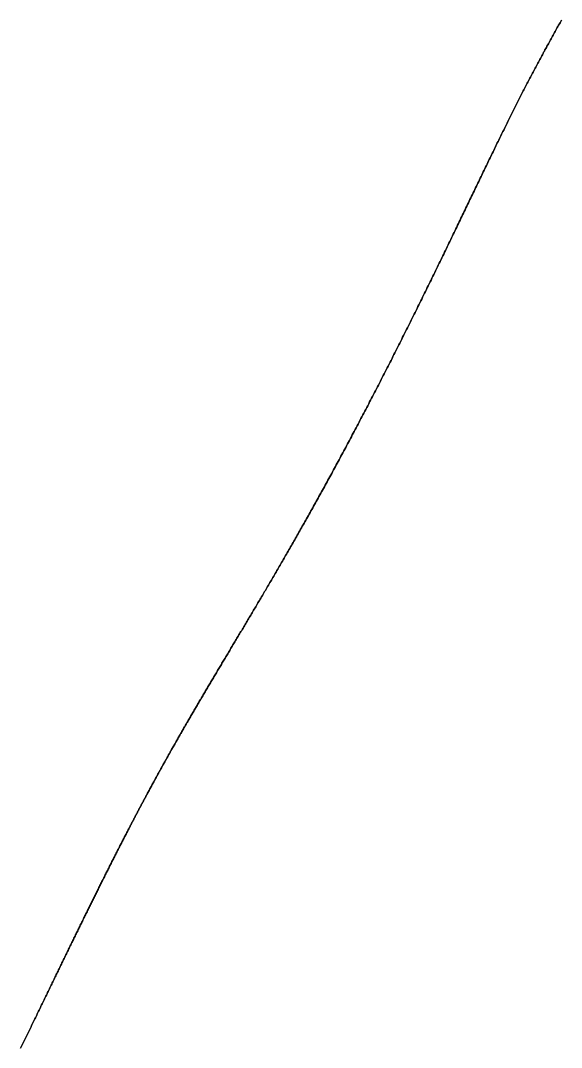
# Model space of a CAD drawing. Header units: inches. Extents: x 130170 to 284068, y 377793 to 804530.
# Drawn here: x 258469.3 to 258495.56, y 737367.66 to 737417.54 of the extents above; entities that cross this region are included whole.
import ezdxf

# ---------------------------------------------------------------- set-up
doc = ezdxf.new("R2010")
doc.units = ezdxf.units.IN
doc.header["$MEASUREMENT"] = 0
doc.layers.add('muni_il', color=7, linetype='Continuous')

msp = doc.modelspace()

# ---------------------------------------------------------------- linework, layer by layer
at = {"layer": 'muni_il'}
for points in [[(258469.301, 737367.623), (258469.333, 737367.69), (258469.366, 737367.756), (258469.398, 737367.822), (258469.43, 737367.888), (258469.462, 737367.954), (258469.494, 737368.019), (258469.526, 737368.085), (258469.558, 737368.15), (258469.59, 737368.215), (258469.621, 737368.28), (258469.653, 737368.344), (258469.684, 737368.409), (258469.716, 737368.473), (258469.747, 737368.537), (258469.778, 737368.601), (258469.809, 737368.665), (258469.84, 737368.729), (258469.871, 737368.792), (258469.902, 737368.856), (258469.932, 737368.919), (258469.963, 737368.982), (258469.993, 737369.045), (258470.024, 737369.107), (258470.054, 737369.17), (258470.084, 737369.232), (258470.114, 737369.294), (258470.144, 737369.356), (258470.174, 737369.418), (258470.204, 737369.48), (258470.234, 737369.541), (258470.264, 737369.603), (258470.293, 737369.664), (258470.323, 737369.725), (258470.352, 737369.786), (258470.382, 737369.846), (258470.411, 737369.907), (258470.44, 737369.968), (258470.47, 737370.028), (258470.499, 737370.088), (258470.528, 737370.148), (258470.557, 737370.208), (258470.585, 737370.267), (258470.614, 737370.327), (258470.643, 737370.386), (258470.672, 737370.445), (258470.7, 737370.504), (258470.729, 737370.563), (258470.757, 737370.622), (258470.785, 737370.681), (258470.814, 737370.739), (258470.842, 737370.797), (258470.87, 737370.856), (258470.898, 737370.914), (258470.926, 737370.972), (258470.954, 737371.029), (258470.982, 737371.087), (258471.01, 737371.144), (258471.037, 737371.202), (258471.065, 737371.259), (258471.093, 737371.316), (258471.12, 737371.373), (258471.148, 737371.43), (258471.175, 737371.486), (258471.203, 737371.543), (258471.23, 737371.599), (258471.257, 737371.655), (258471.284, 737371.711), (258471.311, 737371.767), (258471.339, 737371.823), (258471.366, 737371.879), (258471.392, 737371.934), (258471.419, 737371.99), (258471.446, 737372.045), (258471.473, 737372.1), (258471.5, 737372.155), (258471.526, 737372.21), (258471.553, 737372.265), (258471.58, 737372.32), (258471.606, 737372.374), (258471.632, 737372.429), (258471.659, 737372.483), (258471.685, 737372.537), (258471.711, 737372.591), (258471.738, 737372.645), (258471.764, 737372.699), (258471.79, 737372.752), (258471.816, 737372.806), (258471.842, 737372.859), (258471.868, 737372.912), (258471.894, 737372.966), (258471.92, 737373.019), (258471.946, 737373.071), (258471.971, 737373.124), (258471.997, 737373.177), (258472.023, 737373.23), (258472.048, 737373.282), (258472.074, 737373.334), (258472.1, 737373.387), (258472.125, 737373.439), (258472.151, 737373.491), (258472.176, 737373.542), (258472.201, 737373.594), (258472.227, 737373.646), (258472.252, 737373.697), (258472.277, 737373.749), (258472.302, 737373.8), (258472.327, 737373.851), (258472.352, 737373.902), (258472.377, 737373.953), (258472.402, 737374.004), (258472.427, 737374.055), (258472.452, 737374.105), (258472.477, 737374.156), (258472.502, 737374.206), (258472.527, 737374.257), (258472.551, 737374.307), (258472.576, 737374.357), (258472.601, 737374.407), (258472.625, 737374.457), (258472.65, 737374.507), (258472.674, 737374.556), (258472.699, 737374.606), (258472.723, 737374.655), (258472.748, 737374.705), (258472.772, 737374.754), (258472.796, 737374.803), (258472.821, 737374.852), (258472.845, 737374.901), (258472.869, 737374.95), (258472.893, 737374.999), (258472.917, 737375.047), (258472.941, 737375.096), (258472.965, 737375.144), (258472.989, 737375.193), (258473.013, 737375.241), (258473.037, 737375.289), (258473.061, 737375.337), (258473.085, 737375.385), (258473.109, 737375.433), (258473.133, 737375.48), (258473.157, 737375.528), (258473.18, 737375.576), (258473.204, 737375.623), (258473.228, 737375.67), (258473.251, 737375.718), (258473.275, 737375.765), (258473.298, 737375.812), (258473.322, 737375.859), (258473.345, 737375.906), (258473.369, 737375.953), (258473.392, 737376), (258473.416, 737376.046), (258473.439, 737376.093), (258473.462, 737376.139), (258473.486, 737376.186), (258473.509, 737376.232), (258473.532, 737376.278), (258473.555, 737376.324), (258473.579, 737376.37), (258473.602, 737376.416), (258473.625, 737376.462), (258473.648, 737376.508), (258473.671, 737376.554), (258473.694, 737376.599), (258473.717, 737376.645), (258473.74, 737376.69), (258473.763, 737376.736), (258473.786, 737376.781), (258473.809, 737376.826), (258473.832, 737376.871), (258473.855, 737376.916), (258473.877, 737376.961), (258473.9, 737377.006), (258473.923, 737377.051), (258473.946, 737377.096), (258473.969, 737377.141), (258473.991, 737377.185), (258474.014, 737377.23), (258474.037, 737377.274), (258474.059, 737377.319), (258474.082, 737377.363), (258474.105, 737377.408), (258474.127, 737377.452), (258474.15, 737377.496), (258474.172, 737377.54), (258474.195, 737377.584), (258474.218, 737377.628), (258474.24, 737377.672), (258474.263, 737377.716), (258474.285, 737377.76), (258474.308, 737377.803), (258474.33, 737377.847), (258474.352, 737377.891), (258474.375, 737377.934), (258474.397, 737377.978), (258474.42, 737378.021), (258474.442, 737378.064), (258474.465, 737378.108), (258474.487, 737378.151), (258474.509, 737378.194), (258474.532, 737378.237), (258474.554, 737378.28), (258474.576, 737378.324), (258474.599, 737378.367), (258474.621, 737378.409), (258474.643, 737378.453), (258474.666, 737378.495), (258474.688, 737378.538), (258474.71, 737378.581), (258474.733, 737378.624), (258474.755, 737378.667), (258474.777, 737378.709), (258474.799, 737378.752), (258474.822, 737378.794), (258474.844, 737378.837), (258474.866, 737378.879), (258474.889, 737378.922), (258474.911, 737378.965), (258474.933, 737379.007), (258474.956, 737379.049), (258474.978, 737379.092), (258475, 737379.134), (258475.023, 737379.176), (258475.045, 737379.219), (258475.067, 737379.261), (258475.09, 737379.303), (258475.112, 737379.345), (258475.134, 737379.387), (258475.157, 737379.43), (258475.179, 737379.472), (258475.202, 737379.514), (258475.224, 737379.556), (258475.246, 737379.598), (258475.269, 737379.64), (258475.291, 737379.682), (258475.314, 737379.724), (258475.336, 737379.766), (258475.359, 737379.808), (258475.381, 737379.85), (258475.404, 737379.892), (258475.426, 737379.934), (258475.449, 737379.976), (258475.471, 737380.018), (258475.494, 737380.06), (258475.516, 737380.102), (258475.539, 737380.144), (258475.562, 737380.186), (258475.584, 737380.228), (258475.607, 737380.27), (258475.63, 737380.312), (258475.652, 737380.354), (258475.675, 737380.396), (258475.698, 737380.438), (258475.721, 737380.48), (258475.743, 737380.522), (258475.766, 737380.564), (258475.789, 737380.606), (258475.812, 737380.648), (258475.835, 737380.69), (258475.858, 737380.732), (258475.881, 737380.774), (258475.904, 737380.816), (258475.927, 737380.858), (258475.95, 737380.9), (258475.973, 737380.943), (258475.996, 737380.985), (258476.02, 737381.027), (258476.043, 737381.069), (258476.066, 737381.111), (258476.089, 737381.154), (258476.113, 737381.196), (258476.136, 737381.238), (258476.159, 737381.28), (258476.183, 737381.323), (258476.206, 737381.365), (258476.23, 737381.407), (258476.253, 737381.45), (258476.277, 737381.492), (258476.301, 737381.535), (258476.324, 737381.577), (258476.348, 737381.62), (258476.372, 737381.663), (258476.396, 737381.705), (258476.42, 737381.748), (258476.443, 737381.791), (258476.467, 737381.833), (258476.491, 737381.876), (258476.515, 737381.919), (258476.54, 737381.962), (258476.564, 737382.005), (258476.588, 737382.048), (258476.612, 737382.091), (258476.636, 737382.134), (258476.661, 737382.177), (258476.685, 737382.22), (258476.709, 737382.263), (258476.734, 737382.307), (258476.759, 737382.35), (258476.783, 737382.393), (258476.808, 737382.437), (258476.832, 737382.48), (258476.857, 737382.524), (258476.882, 737382.567), (258476.907, 737382.611), (258476.932, 737382.655), (258476.957, 737382.698), (258476.982, 737382.742), (258477.007, 737382.786), (258477.032, 737382.83), (258477.057, 737382.874), (258477.082, 737382.918), (258477.108, 737382.962), (258477.133, 737383.007), (258477.159, 737383.051), (258477.184, 737383.095), (258477.21, 737383.14), (258477.235, 737383.184), (258477.261, 737383.229), (258477.287, 737383.273), (258477.312, 737383.318), (258477.338, 737383.363), (258477.364, 737383.408), (258477.39, 737383.452), (258477.416, 737383.498), (258477.442, 737383.543), (258477.469, 737383.588), (258477.495, 737383.633), (258477.521, 737383.678), (258477.548, 737383.724), (258477.574, 737383.769), (258477.601, 737383.815), (258477.627, 737383.86), (258477.654, 737383.906), (258477.68, 737383.952), (258477.707, 737383.998), (258477.734, 737384.044), (258477.761, 737384.09), (258477.788, 737384.136), (258477.815, 737384.182), (258477.842, 737384.229), (258477.869, 737384.275), (258477.897, 737384.322), (258477.924, 737384.368), (258477.952, 737384.415), (258477.979, 737384.462), (258478.007, 737384.509), (258478.034, 737384.556), (258478.062, 737384.603), (258478.09, 737384.65), (258478.118, 737384.697), (258478.145, 737384.745), (258478.173, 737384.792), (258478.202, 737384.84), (258478.23, 737384.887), (258478.258, 737384.935), (258478.286, 737384.983), (258478.315, 737385.031), (258478.343, 737385.079), (258478.372, 737385.127), (258478.4, 737385.176), (258478.429, 737385.224), (258478.458, 737385.273), (258478.487, 737385.322), (258478.515, 737385.37), (258478.544, 737385.419), (258478.574, 737385.468), (258478.603, 737385.517), (258478.632, 737385.567), (258478.661, 737385.616), (258478.691, 737385.666), (258478.72, 737385.715), (258478.75, 737385.765), (258478.779, 737385.815), (258478.809, 737385.865), (258478.839, 737385.915), (258478.869, 737385.965), (258478.899, 737386.015), (258478.929, 737386.066), (258478.959, 737386.116), (258478.989, 737386.167), (258479.019, 737386.218), (258479.05, 737386.269), (258479.08, 737386.32), (258479.111, 737386.371), (258479.141, 737386.423), (258479.172, 737386.474), (258479.203, 737386.526), (258479.234, 737386.578), (258479.265, 737386.63), (258479.296, 737386.682), (258479.327, 737386.734), (258479.358, 737386.786), (258479.39, 737386.839), (258479.421, 737386.892), (258479.453, 737386.944), (258479.484, 737386.997), (258479.516, 737387.05), (258479.548, 737387.104), (258479.58, 737387.157), (258479.611, 737387.211), (258479.643, 737387.264), (258479.676, 737387.318), (258479.708, 737387.372), (258479.74, 737387.426), (258479.772, 737387.481), (258479.805, 737387.535), (258479.838, 737387.59), (258479.87, 737387.645), (258479.903, 737387.7), (258479.936, 737387.755), (258479.969, 737387.81), (258480.002, 737387.866), (258480.035, 737387.921), (258480.068, 737387.977), (258480.102, 737388.033), (258480.135, 737388.089), (258480.169, 737388.146), (258480.202, 737388.202), (258480.236, 737388.259), (258480.27, 737388.316), (258480.304, 737388.373), (258480.338, 737388.43), (258480.372, 737388.488), (258480.406, 737388.545), (258480.441, 737388.603), (258480.475, 737388.661), (258480.51, 737388.719), (258480.544, 737388.778), (258480.579, 737388.836), (258480.614, 737388.895), (258480.649, 737388.954), (258480.684, 737389.013), (258480.719, 737389.072), (258480.754, 737389.132), (258480.789, 737389.192), (258480.825, 737389.251), (258480.86, 737389.312), (258480.896, 737389.372), (258480.932, 737389.433), (258480.967, 737389.493), (258481.003, 737389.554), (258481.039, 737389.616), (258481.076, 737389.677), (258481.112, 737389.739), (258481.148, 737389.801), (258481.185, 737389.863), (258481.221, 737389.925), (258481.258, 737389.987), (258481.295, 737390.05), (258481.332, 737390.113), (258481.368, 737390.176), (258481.406, 737390.24), (258481.443, 737390.303), (258481.48, 737390.367), (258481.518, 737390.431), (258481.555, 737390.496), (258481.593, 737390.56), (258481.63, 737390.625), (258481.668, 737390.69), (258481.706, 737390.755), (258481.744, 737390.821), (258481.783, 737390.886), (258481.821, 737390.952), (258481.859, 737391.019), (258481.898, 737391.085), (258481.936, 737391.152), (258481.975, 737391.219), (258482.014, 737391.286), (258482.053, 737391.353), (258482.092, 737391.421), (258482.131, 737391.489), (258482.17, 737391.557), (258482.21, 737391.626), (258482.249, 737391.694), (258482.289, 737391.763), (258482.328, 737391.833), (258482.368, 737391.902), (258482.408, 737391.972), (258482.448, 737392.042), (258482.488, 737392.112), (258482.529, 737392.182), (258482.569, 737392.253), (258482.61, 737392.324), (258482.65, 737392.395), (258482.691, 737392.467), (258482.732, 737392.539), (258482.772, 737392.611), (258482.814, 737392.683), (258482.855, 737392.756), (258482.896, 737392.829), (258482.937, 737392.902), (258482.979, 737392.975), (258483.02, 737393.049), (258483.062, 737393.123), (258483.104, 737393.197), (258483.146, 737393.271), (258483.188, 737393.346), (258483.23, 737393.421), (258483.272, 737393.496), (258483.314, 737393.572), (258483.357, 737393.647), (258483.399, 737393.724), (258483.442, 737393.8), (258483.484, 737393.876), (258483.527, 737393.953), (258483.57, 737394.03), (258483.613, 737394.108), (258483.656, 737394.185), (258483.699, 737394.263), (258483.743, 737394.341), (258483.786, 737394.42), (258483.83, 737394.499), (258483.873, 737394.578), (258483.917, 737394.657), (258483.961, 737394.736), (258484.005, 737394.816), (258484.048, 737394.896), (258484.093, 737394.976), (258484.137, 737395.057), (258484.181, 737395.138), (258484.225, 737395.219), (258484.27, 737395.3), (258484.314, 737395.382), (258484.359, 737395.464), (258484.404, 737395.546), (258484.448, 737395.628), (258484.493, 737395.711), (258484.538, 737395.793), (258484.583, 737395.876), (258484.628, 737395.96), (258484.673, 737396.043), (258484.719, 737396.127), (258484.764, 737396.211), (258484.81, 737396.296), (258484.855, 737396.38), (258484.901, 737396.465), (258484.946, 737396.55), (258484.992, 737396.635), (258485.038, 737396.72), (258485.084, 737396.806), (258485.13, 737396.892), (258485.176, 737396.978), (258485.222, 737397.065), (258485.268, 737397.151), (258485.314, 737397.238), (258485.36, 737397.325), (258485.406, 737397.412), (258485.453, 737397.5), (258485.499, 737397.587), (258485.546, 737397.675), (258485.592, 737397.763), (258485.639, 737397.851), (258485.685, 737397.94), (258485.732, 737398.028), (258485.779, 737398.117), (258485.825, 737398.206), (258485.872, 737398.295), (258485.919, 737398.385), (258485.966, 737398.474), (258486.013, 737398.564), (258486.06, 737398.654), (258486.107, 737398.744), (258486.154, 737398.834), (258486.201, 737398.924), (258486.248, 737399.015), (258486.295, 737399.106), (258486.342, 737399.196), (258486.389, 737399.287), (258486.436, 737399.378), (258486.483, 737399.47), (258486.531, 737399.561), (258486.578, 737399.653), (258486.625, 737399.744), (258486.672, 737399.836), (258486.72, 737399.928), (258486.767, 737400.02), (258486.814, 737400.112), (258486.861, 737400.204), (258486.908, 737400.296), (258486.956, 737400.389), (258487.003, 737400.481), (258487.05, 737400.573), (258487.097, 737400.666), (258487.145, 737400.759), (258487.192, 737400.852), (258487.239, 737400.944), (258487.286, 737401.037), (258487.333, 737401.13), (258487.38, 737401.223), (258487.428, 737401.317), (258487.475, 737401.41), (258487.522, 737401.503), (258487.569, 737401.596), (258487.616, 737401.689), (258487.663, 737401.783), (258487.71, 737401.876), (258487.757, 737401.969), (258487.804, 737402.062), (258487.85, 737402.156), (258487.897, 737402.249), (258487.944, 737402.342), (258487.991, 737402.436), (258488.037, 737402.529), (258488.084, 737402.623), (258488.13, 737402.716), (258488.177, 737402.809), (258488.223, 737402.902), (258488.27, 737402.995), (258488.316, 737403.089), (258488.362, 737403.182), (258488.409, 737403.275), (258488.455, 737403.368), (258488.501, 737403.461), (258488.547, 737403.554), (258488.593, 737403.647), (258488.638, 737403.739), (258488.684, 737403.832), (258488.73, 737403.924), (258488.776, 737404.017), (258488.821, 737404.11), (258488.866, 737404.202), (258488.912, 737404.294), (258488.957, 737404.386), (258489.002, 737404.478), (258489.047, 737404.57), (258489.092, 737404.662), (258489.137, 737404.754), (258489.182, 737404.845), (258489.227, 737404.936), (258489.271, 737405.028), (258489.316, 737405.119), (258489.36, 737405.21), (258489.405, 737405.3), (258489.449, 737405.391), (258489.493, 737405.482), (258489.537, 737405.572), (258489.581, 737405.662), (258489.625, 737405.752), (258489.668, 737405.842), (258489.712, 737405.932), (258489.755, 737406.021), (258489.799, 737406.11), (258489.842, 737406.2), (258489.885, 737406.288), (258489.928, 737406.377), (258489.971, 737406.466), (258490.014, 737406.554), (258490.056, 737406.642), (258490.099, 737406.73), (258490.141, 737406.818), (258490.183, 737406.905), (258490.226, 737406.992), (258490.268, 737407.079), (258490.309, 737407.166), (258490.351, 737407.252), (258490.393, 737407.339), (258490.434, 737407.425), (258490.475, 737407.511), (258490.517, 737407.596), (258490.558, 737407.681), (258490.599, 737407.766), (258490.64, 737407.851), (258490.68, 737407.936), (258490.721, 737408.02), (258490.761, 737408.104), (258490.802, 737408.188), (258490.842, 737408.272), (258490.882, 737408.355), (258490.922, 737408.438), (258490.962, 737408.521), (258491.001, 737408.603), (258491.041, 737408.685), (258491.08, 737408.767), (258491.119, 737408.849), (258491.158, 737408.93), (258491.197, 737409.011), (258491.236, 737409.092), (258491.275, 737409.172), (258491.314, 737409.252), (258491.352, 737409.332), (258491.39, 737409.412), (258491.428, 737409.491), (258491.466, 737409.571), (258491.504, 737409.649), (258491.542, 737409.728), (258491.58, 737409.806), (258491.617, 737409.884), (258491.655, 737409.961), (258491.692, 737410.039), (258491.729, 737410.116), (258491.766, 737410.193), (258491.803, 737410.269), (258491.84, 737410.345), (258491.876, 737410.421), (258491.913, 737410.497), (258491.949, 737410.572), (258491.985, 737410.647), (258492.021, 737410.722), (258492.057, 737410.796), (258492.093, 737410.87), (258492.129, 737410.944), (258492.165, 737411.018), (258492.2, 737411.091), (258492.236, 737411.164), (258492.271, 737411.236), (258492.306, 737411.309), (258492.341, 737411.381), (258492.376, 737411.453), (258492.411, 737411.524), (258492.446, 737411.596), (258492.48, 737411.667), (258492.515, 737411.737), (258492.55, 737411.808), (258492.584, 737411.878), (258492.618, 737411.948), (258492.652, 737412.018), (258492.686, 737412.087), (258492.72, 737412.156), (258492.754, 737412.225), (258492.788, 737412.294), (258492.822, 737412.362), (258492.855, 737412.43), (258492.889, 737412.498), (258492.922, 737412.566), (258492.955, 737412.633), (258492.989, 737412.7), (258493.022, 737412.767), (258493.055, 737412.833), (258493.088, 737412.9), (258493.121, 737412.966), (258493.154, 737413.032), (258493.187, 737413.098), (258493.219, 737413.163), (258493.252, 737413.229), (258493.285, 737413.294), (258493.317, 737413.358), (258493.35, 737413.423), (258493.382, 737413.488), (258493.415, 737413.552), (258493.447, 737413.616), (258493.479, 737413.68), (258493.512, 737413.743), (258493.544, 737413.807), (258493.576, 737413.87), (258493.608, 737413.933), (258493.64, 737413.996), (258493.672, 737414.059), (258493.705, 737414.121), (258493.736, 737414.184), (258493.769, 737414.246), (258493.8, 737414.308), (258493.832, 737414.37), (258493.864, 737414.432), (258493.896, 737414.494), (258493.928, 737414.555), (258493.96, 737414.616), (258493.992, 737414.678), (258494.024, 737414.739), (258494.055, 737414.8), (258494.087, 737414.861), (258494.119, 737414.921), (258494.151, 737414.982), (258494.183, 737415.043), (258494.215, 737415.103), (258494.247, 737415.164), (258494.279, 737415.224), (258494.31, 737415.284), (258494.342, 737415.344), (258494.374, 737415.405), (258494.406, 737415.465), (258494.438, 737415.524), (258494.47, 737415.584), (258494.502, 737415.644), (258494.534, 737415.704), (258494.567, 737415.764), (258494.599, 737415.823), (258494.631, 737415.883), (258494.663, 737415.943), (258494.695, 737416.002), (258494.728, 737416.062), (258494.76, 737416.122), (258494.793, 737416.181), (258494.825, 737416.241), (258494.857, 737416.3), (258494.89, 737416.36), (258494.923, 737416.419), (258494.956, 737416.479), (258494.988, 737416.539), (258495.021, 737416.598), (258495.054, 737416.658), (258495.087, 737416.718), (258495.12, 737416.777), (258495.153, 737416.837), (258495.187, 737416.897), (258495.22, 737416.957), (258495.254, 737417.017), (258495.287, 737417.077), (258495.321, 737417.137), (258495.354, 737417.197), (258495.388, 737417.258), (258495.422, 737417.318), (258495.456, 737417.378), (258495.49, 737417.439), (258495.524, 737417.5), (258495.559, 737417.561)], [(258495.559, 737417.561), (258495.524, 737417.5), (258495.49, 737417.439), (258495.456, 737417.378), (258495.422, 737417.318), (258495.388, 737417.258), (258495.354, 737417.197), (258495.321, 737417.137), (258495.287, 737417.077), (258495.254, 737417.017), (258495.22, 737416.957), (258495.187, 737416.897), (258495.153, 737416.837), (258495.12, 737416.777), (258495.087, 737416.718), (258495.054, 737416.658), (258495.021, 737416.598), (258494.988, 737416.539), (258494.956, 737416.479), (258494.923, 737416.419), (258494.89, 737416.36), (258494.857, 737416.3), (258494.825, 737416.241), (258494.793, 737416.181), (258494.76, 737416.122), (258494.728, 737416.062), (258494.695, 737416.002), (258494.663, 737415.943), (258494.631, 737415.883), (258494.599, 737415.823), (258494.567, 737415.764), (258494.534, 737415.704), (258494.502, 737415.644), (258494.47, 737415.584), (258494.438, 737415.524), (258494.406, 737415.465), (258494.374, 737415.405), (258494.342, 737415.344), (258494.31, 737415.284), (258494.279, 737415.224), (258494.247, 737415.164), (258494.215, 737415.103), (258494.183, 737415.043), (258494.151, 737414.982), (258494.119, 737414.921), (258494.087, 737414.861), (258494.055, 737414.8), (258494.024, 737414.739), (258493.992, 737414.678), (258493.96, 737414.616), (258493.928, 737414.555), (258493.896, 737414.494), (258493.864, 737414.432), (258493.832, 737414.37), (258493.8, 737414.308), (258493.769, 737414.246), (258493.736, 737414.184), (258493.705, 737414.121), (258493.672, 737414.059), (258493.64, 737413.996), (258493.608, 737413.933), (258493.576, 737413.87), (258493.544, 737413.807), (258493.512, 737413.743), (258493.479, 737413.68), (258493.447, 737413.616), (258493.415, 737413.552), (258493.382, 737413.488), (258493.35, 737413.423), (258493.317, 737413.358), (258493.285, 737413.294), (258493.252, 737413.229), (258493.219, 737413.163), (258493.187, 737413.098), (258493.154, 737413.032), (258493.121, 737412.966), (258493.088, 737412.9), (258493.055, 737412.833), (258493.022, 737412.767), (258492.989, 737412.7), (258492.955, 737412.633), (258492.922, 737412.566), (258492.889, 737412.498), (258492.855, 737412.43), (258492.822, 737412.362), (258492.788, 737412.294), (258492.754, 737412.225), (258492.72, 737412.156), (258492.686, 737412.087), (258492.652, 737412.018), (258492.618, 737411.948), (258492.584, 737411.878), (258492.55, 737411.808), (258492.515, 737411.737), (258492.48, 737411.667), (258492.446, 737411.596), (258492.411, 737411.524), (258492.376, 737411.453), (258492.341, 737411.381), (258492.306, 737411.309), (258492.271, 737411.236), (258492.236, 737411.164), (258492.2, 737411.091), (258492.165, 737411.018), (258492.129, 737410.944), (258492.093, 737410.87), (258492.057, 737410.796), (258492.021, 737410.722), (258491.985, 737410.647), (258491.949, 737410.572), (258491.913, 737410.497), (258491.876, 737410.421), (258491.84, 737410.345), (258491.803, 737410.269), (258491.766, 737410.193), (258491.729, 737410.116), (258491.692, 737410.039), (258491.655, 737409.961), (258491.617, 737409.884), (258491.58, 737409.806), (258491.542, 737409.728), (258491.504, 737409.649), (258491.466, 737409.571), (258491.428, 737409.491), (258491.39, 737409.412), (258491.352, 737409.332), (258491.314, 737409.252), (258491.275, 737409.172), (258491.236, 737409.092), (258491.197, 737409.011), (258491.158, 737408.93), (258491.119, 737408.849), (258491.08, 737408.767), (258491.041, 737408.685), (258491.001, 737408.603), (258490.962, 737408.521), (258490.922, 737408.438), (258490.882, 737408.355), (258490.842, 737408.272), (258490.802, 737408.188), (258490.761, 737408.104), (258490.721, 737408.02), (258490.68, 737407.936), (258490.64, 737407.851), (258490.599, 737407.766), (258490.558, 737407.681), (258490.517, 737407.596), (258490.475, 737407.511), (258490.434, 737407.425), (258490.393, 737407.339), (258490.351, 737407.252), (258490.309, 737407.166), (258490.268, 737407.079), (258490.226, 737406.992), (258490.183, 737406.905), (258490.141, 737406.818), (258490.099, 737406.73), (258490.056, 737406.642), (258490.014, 737406.554), (258489.971, 737406.466), (258489.928, 737406.377), (258489.885, 737406.288), (258489.842, 737406.2), (258489.799, 737406.11), (258489.755, 737406.021), (258489.712, 737405.932), (258489.668, 737405.842), (258489.625, 737405.752), (258489.581, 737405.662), (258489.537, 737405.572), (258489.493, 737405.482), (258489.449, 737405.391), (258489.405, 737405.3), (258489.36, 737405.21), (258489.316, 737405.119), (258489.271, 737405.028), (258489.227, 737404.936), (258489.182, 737404.845), (258489.137, 737404.754), (258489.092, 737404.662), (258489.047, 737404.57), (258489.002, 737404.478), (258488.957, 737404.386), (258488.912, 737404.294), (258488.866, 737404.202), (258488.821, 737404.11), (258488.776, 737404.017), (258488.73, 737403.924), (258488.684, 737403.832), (258488.638, 737403.739), (258488.593, 737403.647), (258488.547, 737403.554), (258488.501, 737403.461), (258488.455, 737403.368), (258488.409, 737403.275), (258488.362, 737403.182), (258488.316, 737403.089), (258488.27, 737402.995), (258488.223, 737402.902), (258488.177, 737402.809), (258488.13, 737402.716), (258488.084, 737402.623), (258488.037, 737402.529), (258487.991, 737402.436), (258487.944, 737402.342), (258487.897, 737402.249), (258487.85, 737402.156), (258487.804, 737402.062), (258487.757, 737401.969), (258487.71, 737401.876), (258487.663, 737401.783), (258487.616, 737401.689), (258487.569, 737401.596), (258487.522, 737401.503), (258487.475, 737401.41), (258487.428, 737401.317), (258487.38, 737401.223), (258487.333, 737401.13), (258487.286, 737401.037), (258487.239, 737400.944), (258487.192, 737400.852), (258487.145, 737400.759), (258487.097, 737400.666), (258487.05, 737400.573), (258487.003, 737400.481), (258486.956, 737400.389), (258486.908, 737400.296), (258486.861, 737400.204), (258486.814, 737400.112), (258486.767, 737400.02), (258486.72, 737399.928), (258486.672, 737399.836), (258486.625, 737399.744), (258486.578, 737399.653), (258486.531, 737399.561), (258486.483, 737399.47), (258486.436, 737399.378), (258486.389, 737399.287), (258486.342, 737399.196), (258486.295, 737399.106), (258486.248, 737399.015), (258486.201, 737398.924), (258486.154, 737398.834), (258486.107, 737398.744), (258486.06, 737398.654), (258486.013, 737398.564), (258485.966, 737398.474), (258485.919, 737398.385), (258485.872, 737398.295), (258485.825, 737398.206), (258485.779, 737398.117), (258485.732, 737398.028), (258485.685, 737397.94), (258485.639, 737397.851), (258485.592, 737397.763), (258485.546, 737397.675), (258485.499, 737397.587), (258485.453, 737397.5), (258485.406, 737397.412), (258485.36, 737397.325), (258485.314, 737397.238), (258485.268, 737397.151), (258485.222, 737397.065), (258485.176, 737396.978), (258485.13, 737396.892), (258485.084, 737396.806), (258485.038, 737396.72), (258484.992, 737396.635), (258484.946, 737396.55), (258484.901, 737396.465), (258484.855, 737396.38), (258484.81, 737396.296), (258484.764, 737396.211), (258484.719, 737396.127), (258484.673, 737396.043), (258484.628, 737395.96), (258484.583, 737395.876), (258484.538, 737395.793), (258484.493, 737395.711), (258484.448, 737395.628), (258484.404, 737395.546), (258484.359, 737395.464), (258484.314, 737395.382), (258484.27, 737395.3), (258484.225, 737395.219), (258484.181, 737395.138), (258484.137, 737395.057), (258484.093, 737394.976), (258484.048, 737394.896), (258484.005, 737394.816), (258483.961, 737394.736), (258483.917, 737394.657), (258483.873, 737394.578), (258483.83, 737394.499), (258483.786, 737394.42), (258483.743, 737394.341), (258483.699, 737394.263), (258483.656, 737394.185), (258483.613, 737394.108), (258483.57, 737394.03), (258483.527, 737393.953), (258483.484, 737393.876), (258483.442, 737393.8), (258483.399, 737393.724), (258483.357, 737393.647), (258483.314, 737393.572), (258483.272, 737393.496), (258483.23, 737393.421), (258483.188, 737393.346), (258483.146, 737393.271), (258483.104, 737393.197), (258483.062, 737393.123), (258483.02, 737393.049), (258482.979, 737392.975), (258482.937, 737392.902), (258482.896, 737392.829), (258482.855, 737392.756), (258482.814, 737392.683), (258482.772, 737392.611), (258482.732, 737392.539), (258482.691, 737392.467), (258482.65, 737392.395), (258482.61, 737392.324), (258482.569, 737392.253), (258482.529, 737392.182), (258482.488, 737392.112), (258482.448, 737392.042), (258482.408, 737391.972), (258482.368, 737391.902), (258482.328, 737391.833), (258482.289, 737391.763), (258482.249, 737391.694), (258482.21, 737391.626), (258482.17, 737391.557), (258482.131, 737391.489), (258482.092, 737391.421), (258482.053, 737391.353), (258482.014, 737391.286), (258481.975, 737391.219), (258481.936, 737391.152), (258481.898, 737391.085), (258481.859, 737391.019), (258481.821, 737390.952), (258481.783, 737390.886), (258481.744, 737390.821), (258481.706, 737390.755), (258481.668, 737390.69), (258481.63, 737390.625), (258481.593, 737390.56), (258481.555, 737390.496), (258481.518, 737390.431), (258481.48, 737390.367), (258481.443, 737390.303), (258481.406, 737390.24), (258481.368, 737390.176), (258481.332, 737390.113), (258481.295, 737390.05), (258481.258, 737389.987), (258481.221, 737389.925), (258481.185, 737389.863), (258481.148, 737389.801), (258481.112, 737389.739), (258481.076, 737389.677), (258481.039, 737389.616), (258481.003, 737389.554), (258480.967, 737389.493), (258480.932, 737389.433), (258480.896, 737389.372), (258480.86, 737389.312), (258480.825, 737389.251), (258480.789, 737389.192), (258480.754, 737389.132), (258480.719, 737389.072), (258480.684, 737389.013), (258480.649, 737388.954), (258480.614, 737388.895), (258480.579, 737388.836), (258480.544, 737388.778), (258480.51, 737388.719), (258480.475, 737388.661), (258480.441, 737388.603), (258480.406, 737388.545), (258480.372, 737388.488), (258480.338, 737388.43), (258480.304, 737388.373), (258480.27, 737388.316), (258480.236, 737388.259), (258480.202, 737388.202), (258480.169, 737388.146), (258480.135, 737388.089), (258480.102, 737388.033), (258480.068, 737387.977), (258480.035, 737387.921), (258480.002, 737387.866), (258479.969, 737387.81), (258479.936, 737387.755), (258479.903, 737387.7), (258479.87, 737387.645), (258479.838, 737387.59), (258479.805, 737387.535), (258479.772, 737387.481), (258479.74, 737387.426), (258479.708, 737387.372), (258479.676, 737387.318), (258479.643, 737387.264), (258479.611, 737387.211), (258479.58, 737387.157), (258479.548, 737387.104), (258479.516, 737387.05), (258479.484, 737386.997), (258479.453, 737386.944), (258479.421, 737386.892), (258479.39, 737386.839), (258479.358, 737386.786), (258479.327, 737386.734), (258479.296, 737386.682), (258479.265, 737386.63), (258479.234, 737386.578), (258479.203, 737386.526), (258479.172, 737386.474), (258479.141, 737386.423), (258479.111, 737386.371), (258479.08, 737386.32), (258479.05, 737386.269), (258479.019, 737386.218), (258478.989, 737386.167), (258478.959, 737386.116), (258478.929, 737386.066), (258478.899, 737386.015), (258478.869, 737385.965), (258478.839, 737385.915), (258478.809, 737385.865), (258478.779, 737385.815), (258478.75, 737385.765), (258478.72, 737385.715), (258478.691, 737385.666), (258478.661, 737385.616), (258478.632, 737385.567), (258478.603, 737385.517), (258478.574, 737385.468), (258478.544, 737385.419), (258478.515, 737385.37), (258478.487, 737385.322), (258478.458, 737385.273), (258478.429, 737385.224), (258478.4, 737385.176), (258478.372, 737385.127), (258478.343, 737385.079), (258478.315, 737385.031), (258478.286, 737384.983), (258478.258, 737384.935), (258478.23, 737384.887), (258478.202, 737384.84), (258478.173, 737384.792), (258478.145, 737384.745), (258478.118, 737384.697), (258478.09, 737384.65), (258478.062, 737384.603), (258478.034, 737384.556), (258478.007, 737384.509), (258477.979, 737384.462), (258477.952, 737384.415), (258477.924, 737384.368), (258477.897, 737384.322), (258477.869, 737384.275), (258477.842, 737384.229), (258477.815, 737384.182), (258477.788, 737384.136), (258477.761, 737384.09), (258477.734, 737384.044), (258477.707, 737383.998), (258477.68, 737383.952), (258477.654, 737383.906), (258477.627, 737383.86), (258477.601, 737383.815), (258477.574, 737383.769), (258477.548, 737383.724), (258477.521, 737383.678), (258477.495, 737383.633), (258477.469, 737383.588), (258477.442, 737383.543), (258477.416, 737383.498), (258477.39, 737383.452), (258477.364, 737383.408), (258477.338, 737383.363), (258477.312, 737383.318), (258477.287, 737383.273), (258477.261, 737383.229), (258477.235, 737383.184), (258477.21, 737383.14), (258477.184, 737383.095), (258477.159, 737383.051), (258477.133, 737383.007), (258477.108, 737382.962), (258477.082, 737382.918), (258477.057, 737382.874), (258477.032, 737382.83), (258477.007, 737382.786), (258476.982, 737382.742), (258476.957, 737382.698), (258476.932, 737382.655), (258476.907, 737382.611), (258476.882, 737382.567), (258476.857, 737382.524), (258476.832, 737382.48), (258476.808, 737382.437), (258476.783, 737382.393), (258476.759, 737382.35), (258476.734, 737382.307), (258476.709, 737382.263), (258476.685, 737382.22), (258476.661, 737382.177), (258476.636, 737382.134), (258476.612, 737382.091), (258476.588, 737382.048), (258476.564, 737382.005), (258476.54, 737381.962), (258476.515, 737381.919), (258476.491, 737381.876), (258476.467, 737381.833), (258476.443, 737381.791), (258476.42, 737381.748), (258476.396, 737381.705), (258476.372, 737381.663), (258476.348, 737381.62), (258476.324, 737381.577), (258476.301, 737381.535), (258476.277, 737381.492), (258476.253, 737381.45), (258476.23, 737381.407), (258476.206, 737381.365), (258476.183, 737381.323), (258476.159, 737381.28), (258476.136, 737381.238), (258476.113, 737381.196), (258476.089, 737381.154), (258476.066, 737381.111), (258476.043, 737381.069), (258476.02, 737381.027), (258475.996, 737380.985), (258475.973, 737380.943), (258475.95, 737380.9), (258475.927, 737380.858), (258475.904, 737380.816), (258475.881, 737380.774), (258475.858, 737380.732), (258475.835, 737380.69), (258475.812, 737380.648), (258475.789, 737380.606), (258475.766, 737380.564), (258475.743, 737380.522), (258475.721, 737380.48), (258475.698, 737380.438), (258475.675, 737380.396), (258475.652, 737380.354), (258475.63, 737380.312), (258475.607, 737380.27), (258475.584, 737380.228), (258475.562, 737380.186), (258475.539, 737380.144), (258475.516, 737380.102), (258475.494, 737380.06), (258475.471, 737380.018), (258475.449, 737379.976), (258475.426, 737379.934), (258475.404, 737379.892), (258475.381, 737379.85), (258475.359, 737379.808), (258475.336, 737379.766), (258475.314, 737379.724), (258475.291, 737379.682), (258475.269, 737379.64), (258475.246, 737379.598), (258475.224, 737379.556), (258475.202, 737379.514), (258475.179, 737379.472), (258475.157, 737379.43), (258475.134, 737379.387), (258475.112, 737379.345), (258475.09, 737379.303), (258475.067, 737379.261), (258475.045, 737379.219), (258475.023, 737379.176), (258475, 737379.134), (258474.978, 737379.092), (258474.956, 737379.049), (258474.933, 737379.007), (258474.911, 737378.965), (258474.889, 737378.922), (258474.866, 737378.879), (258474.844, 737378.837), (258474.822, 737378.794), (258474.799, 737378.752), (258474.777, 737378.709), (258474.755, 737378.667), (258474.733, 737378.624), (258474.71, 737378.581), (258474.688, 737378.538), (258474.666, 737378.495), (258474.643, 737378.453), (258474.621, 737378.409), (258474.599, 737378.367), (258474.576, 737378.324), (258474.554, 737378.28), (258474.532, 737378.237), (258474.509, 737378.194), (258474.487, 737378.151), (258474.465, 737378.108), (258474.442, 737378.064), (258474.42, 737378.021), (258474.397, 737377.978), (258474.375, 737377.934), (258474.352, 737377.891), (258474.33, 737377.847), (258474.308, 737377.803), (258474.285, 737377.76), (258474.263, 737377.716), (258474.24, 737377.672), (258474.218, 737377.628), (258474.195, 737377.584), (258474.172, 737377.54), (258474.15, 737377.496), (258474.127, 737377.452), (258474.105, 737377.408), (258474.082, 737377.363), (258474.059, 737377.319), (258474.037, 737377.274), (258474.014, 737377.23), (258473.991, 737377.185), (258473.969, 737377.141), (258473.946, 737377.096), (258473.923, 737377.051), (258473.9, 737377.006), (258473.877, 737376.961), (258473.855, 737376.916), (258473.832, 737376.871), (258473.809, 737376.826), (258473.786, 737376.781), (258473.763, 737376.736), (258473.74, 737376.69), (258473.717, 737376.645), (258473.694, 737376.599), (258473.671, 737376.554), (258473.648, 737376.508), (258473.625, 737376.462), (258473.602, 737376.416), (258473.579, 737376.37), (258473.555, 737376.324), (258473.532, 737376.278), (258473.509, 737376.232), (258473.486, 737376.186), (258473.462, 737376.139), (258473.439, 737376.093), (258473.416, 737376.046), (258473.392, 737376), (258473.369, 737375.953), (258473.345, 737375.906), (258473.322, 737375.859), (258473.298, 737375.812), (258473.275, 737375.765), (258473.251, 737375.718), (258473.228, 737375.67), (258473.204, 737375.623), (258473.18, 737375.576), (258473.157, 737375.528), (258473.133, 737375.48), (258473.109, 737375.433), (258473.085, 737375.385), (258473.061, 737375.337), (258473.037, 737375.289), (258473.013, 737375.241), (258472.989, 737375.193), (258472.965, 737375.144), (258472.941, 737375.096), (258472.917, 737375.047), (258472.893, 737374.999), (258472.869, 737374.95), (258472.845, 737374.901), (258472.821, 737374.852), (258472.796, 737374.803), (258472.772, 737374.754), (258472.748, 737374.705), (258472.723, 737374.655), (258472.699, 737374.606), (258472.674, 737374.556), (258472.65, 737374.507), (258472.625, 737374.457), (258472.601, 737374.407), (258472.576, 737374.357), (258472.551, 737374.307), (258472.527, 737374.257), (258472.502, 737374.206), (258472.477, 737374.156), (258472.452, 737374.105), (258472.427, 737374.055), (258472.402, 737374.004), (258472.377, 737373.953), (258472.352, 737373.902), (258472.327, 737373.851), (258472.302, 737373.8), (258472.277, 737373.749), (258472.252, 737373.697), (258472.227, 737373.646), (258472.201, 737373.594), (258472.176, 737373.542), (258472.151, 737373.491), (258472.125, 737373.439), (258472.1, 737373.387), (258472.074, 737373.334), (258472.048, 737373.282), (258472.023, 737373.23), (258471.997, 737373.177), (258471.971, 737373.124), (258471.946, 737373.071), (258471.92, 737373.019), (258471.894, 737372.966), (258471.868, 737372.912), (258471.842, 737372.859), (258471.816, 737372.806), (258471.79, 737372.752), (258471.764, 737372.699), (258471.738, 737372.645), (258471.711, 737372.591), (258471.685, 737372.537), (258471.659, 737372.483), (258471.632, 737372.429), (258471.606, 737372.374), (258471.58, 737372.32), (258471.553, 737372.265), (258471.526, 737372.21), (258471.5, 737372.155), (258471.473, 737372.1), (258471.446, 737372.045), (258471.419, 737371.99), (258471.392, 737371.934), (258471.366, 737371.879), (258471.339, 737371.823), (258471.311, 737371.767), (258471.284, 737371.711), (258471.257, 737371.655), (258471.23, 737371.599), (258471.203, 737371.543), (258471.175, 737371.486), (258471.148, 737371.43), (258471.12, 737371.373), (258471.093, 737371.316), (258471.065, 737371.259), (258471.037, 737371.202), (258471.01, 737371.144), (258470.982, 737371.087), (258470.954, 737371.029), (258470.926, 737370.972), (258470.898, 737370.914), (258470.87, 737370.856), (258470.842, 737370.797), (258470.814, 737370.739), (258470.785, 737370.681), (258470.757, 737370.622), (258470.729, 737370.563), (258470.7, 737370.504), (258470.672, 737370.445), (258470.643, 737370.386), (258470.614, 737370.327), (258470.585, 737370.267), (258470.557, 737370.208), (258470.528, 737370.148), (258470.499, 737370.088), (258470.47, 737370.028), (258470.44, 737369.968), (258470.411, 737369.907), (258470.382, 737369.846), (258470.352, 737369.786), (258470.323, 737369.725), (258470.293, 737369.664), (258470.264, 737369.603), (258470.234, 737369.541), (258470.204, 737369.48), (258470.174, 737369.418), (258470.144, 737369.356), (258470.114, 737369.294), (258470.084, 737369.232), (258470.054, 737369.17), (258470.024, 737369.107), (258469.993, 737369.045), (258469.963, 737368.982), (258469.932, 737368.919), (258469.902, 737368.856), (258469.871, 737368.792), (258469.84, 737368.729), (258469.809, 737368.665), (258469.778, 737368.601), (258469.747, 737368.537), (258469.716, 737368.473), (258469.684, 737368.409), (258469.653, 737368.344), (258469.621, 737368.28), (258469.59, 737368.215), (258469.558, 737368.15), (258469.526, 737368.085), (258469.494, 737368.019), (258469.462, 737367.954), (258469.43, 737367.888), (258469.398, 737367.822), (258469.366, 737367.756), (258469.333, 737367.69), (258469.301, 737367.623)]]:
    msp.add_lwpolyline(points, dxfattribs=at)

doc.saveas('drawing.dxf')
